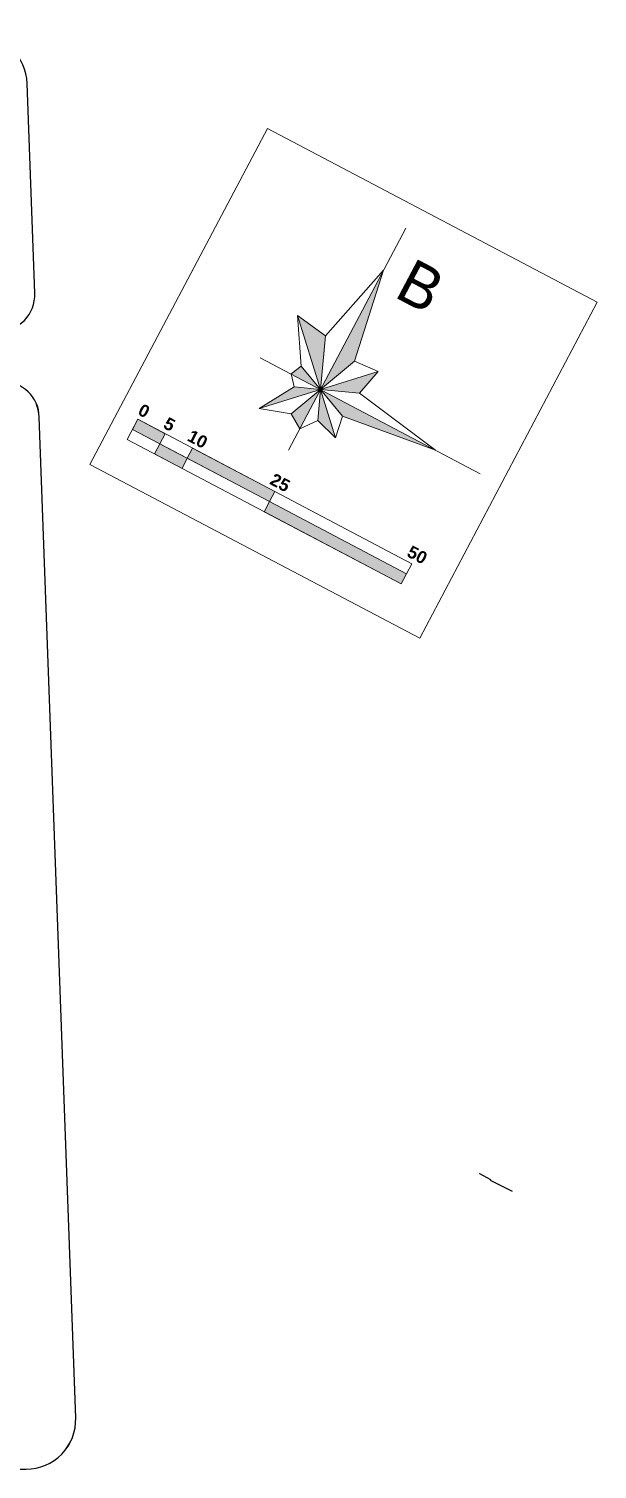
# Model space of a CAD drawing. Header units: metres. Extents: x -86 to 326, y 7 to 253.
# Drawn here: x 234.4 to 326.1, y 7.2 to 239.9 of the extents above; entities that cross this region are included whole.
import ezdxf

# ---------------------------------------------------------------- set-up
doc = ezdxf.new("R2010")
doc.units = ezdxf.units.M
doc.header["$MEASUREMENT"] = 0
doc.layers.add('EWD-LongDuong', color=4, linetype='Continuous')
doc.layers.add('TENBANDO', color=7, linetype='Continuous')
for name, color, linetype, lineweight in [('EWD-Thay', 125, 'Continuous', 9), ('Hatch', 250, 'Continuous', 0), ('ViewKhung', 7, 'Continuous', 0)]:
    doc.layers.add(name, color=color, linetype=linetype, lineweight=lineweight)
doc.styles.add('STYLE3', font='', dxfattribs={"height": 2})
doc.styles.add('TEXT HUYEN', font='', dxfattribs={"height": 5})
doc.styles.get('STYLE3').set_extended_font_data('.VnArialH', bold=True)
doc.styles.get('TEXT HUYEN').set_extended_font_data('.VnBlackH')

msp = doc.modelspace()

# ---------------------------------------------------------------- linework, layer by layer
at = {"layer": 'EWD-LongDuong'}
msp.add_line((242, 15.53), (236.13, 177.2), dxfattribs=at)
for points in [[(148.7, 236.29), (88.97, 236.69, -0.159031), (87.2, 237.28), (84.69, 239.14, 0.159031), (82.92, 239.73), (56.07, 239.91, 0.414826), (50.03, 233.94), (49.18, 49.27, 0.41555), (55.18, 43.24), (190.24, 43.24, 0.424884), (196.24, 49.46), (191.62, 176.58, -0.426231), (205.68, 191.09), (229.38, 190.98, 0.426231), (235.4, 197.2), (234.17, 231.07, 0.40169), (226.23, 238.78), (154.79, 239.25, 0.159031), (153.01, 238.69), (150.47, 236.86, -0.159031)], [(236.13, 177.2, 0.402298), (230.16, 182.98), (205.64, 183.09, 0.426232), (199.62, 176.87), (205.56, 13.03, 0.403623), (211.56, 7.24), (234, 7.24, 0.424875), (242, 15.53)]]:
    msp.add_lwpolyline(points, format="xyb", close=True, dxfattribs=at)
for centre, radius, start, end in [((230.13, 176.98), 6, 2.0794, 89.7387), ((234, 15.24), 8, 270, 2.0794)]:
    msp.add_arc(centre, radius, start, end, dxfattribs=at)
at = {"layer": 'TENBANDO'}
msp.add_line((307.14, 54.99), (307.19, 55.08), dxfattribs=at)
msp.add_lwpolyline([(307.14, 54.99), (308.9, 54.03), (308.85, 53.94), (312.43, 52.14)], dxfattribs=at)

# ---------------------------------------------------------------- wipeouts: each hides what was drawn before it
msp.add_wipeout([(244.3, 169.55), (297.51, 141.48), (326.13, 195.73), (272.92, 223.8)]).dxf.layer = 'Hatch'

# ---------------------------------------------------------------- next in the draw order: hatches: boundary and pattern name
at = {"layer": 'ViewKhung'}
h = msp.add_hatch(color=256, dxfattribs=at)
h.dxf.hatch_style = 1
h.paths.add_polyline_path([(281.51, 181.65), (287, 186.21), (291.68, 200.93)])
h.paths.add_polyline_path([(287.78, 181.06), (290.81, 184.53), (281.51, 181.65)])
h.paths.add_polyline_path([(281.51, 181.65), (285.07, 177.35), (300.03, 171.87)])
h.paths.add_polyline_path([(281.51, 181.65), (281.04, 176.64), (283.91, 173.86)])
h.paths.add_polyline_path([(276.77, 177.72), (278.15, 175.28), (281.51, 181.65)])
h.paths.add_polyline_path([(271.58, 178.58), (281.51, 181.65), (277.23, 182.05)])
h.paths.add_polyline_path([(276.77, 184.15), (281.51, 181.65), (278.38, 185.42)])
h.paths.add_polyline_path([(282.31, 190.34), (277.8, 193.61), (281.51, 181.65)])
at = {"layer": 'ViewKhung', "ltscale": 0.5}
h = msp.add_hatch(color=256, dxfattribs=at)
h.paths.add_polyline_path([(256.45, 174.5), (252.03, 176.83), (251.17, 175.2), (255.59, 172.87)])
h.paths.add_polyline_path([(260.01, 170.53), (255.59, 172.87), (254.73, 171.23), (259.15, 168.9)])
h.paths.add_polyline_path([(274.14, 165.17), (260.87, 172.17), (260.01, 170.53), (273.28, 163.53)])
h.paths.add_polyline_path([(295.39, 151.87), (273.28, 163.53), (272.41, 161.9), (294.53, 150.23)])

# ---------------------------------------------------------------- next in the draw order: linework, layer by layer
at = {"layer": 'EWD-Thay'}
msp.add_lwpolyline([(244.3, 169.55), (297.51, 141.48), (326.13, 195.73), (272.92, 223.8)], close=True, dxfattribs=at)
at = {"layer": 'ViewKhung'}
for p, q in [((295.24, 207.69), (276.35, 171.87)), ((291.68, 200.93), (282.31, 190.34)), ((287, 186.21), (291.68, 200.93)), ((281.51, 181.65), (277.8, 193.61)), ((282.31, 190.34), (277.8, 193.61)), ((277.8, 193.61), (278.38, 185.42)), ((281.51, 181.65), (282.31, 190.34)), ((271.78, 186.78), (307.27, 168.05)), ((281.51, 181.65), (287, 186.21)), ((290.81, 184.53), (287, 186.21)), ((278.38, 185.42), (276.77, 184.15)), ((276.77, 184.15), (277.23, 182.05)), ((281.51, 181.65), (278.38, 185.42)), ((281.51, 181.65), (290.81, 184.53)), ((287.78, 181.06), (290.81, 184.53)), ((277.23, 182.05), (271.58, 178.58)), ((281.51, 181.65), (271.58, 178.58)), ((281.51, 181.65), (276.77, 177.72)), ((281.51, 181.65), (277.23, 182.05)), ((281.51, 181.65), (281.04, 176.64)), ((281.51, 181.65), (287.78, 181.06)), ((281.51, 181.65), (283.91, 173.86)), ((281.51, 181.65), (285.07, 177.35)), ((300.03, 171.87), (287.78, 181.06)), ((271.58, 178.58), (276.77, 177.72)), ((276.77, 177.72), (278.15, 175.28)), ((283.91, 173.86), (285.07, 177.35)), ((285.07, 177.35), (300.03, 171.87)), ((278.15, 175.28), (281.04, 176.64)), ((281.04, 176.64), (283.91, 173.86))]:
    msp.add_line(p, q, dxfattribs=at)
at = {"layer": 'ViewKhung', "ltscale": 0.5}
for p, q in [((252.03, 176.83), (250.3, 173.56)), ((252.03, 176.83), (251.17, 175.2)), ((252.03, 176.83), (296.25, 153.5)), ((296.25, 153.5), (252.03, 176.83)), ((256.45, 174.5), (252.03, 176.83)), ((251.17, 175.2), (273.28, 163.53)), ((251.17, 175.2), (255.59, 172.87)), ((256.45, 174.5), (254.73, 171.23)), ((255.59, 172.87), (256.45, 174.5)), ((250.3, 173.56), (294.53, 150.23)), ((250.3, 173.56), (294.53, 150.23)), ((255.59, 172.87), (254.73, 171.23)), ((260.01, 170.53), (255.59, 172.87)), ((254.73, 171.23), (259.15, 168.9)), ((259.15, 168.9), (260.01, 170.53)), ((260.87, 172.17), (260.01, 170.53)), ((260.01, 170.53), (273.28, 163.53)), ((274.14, 165.17), (260.87, 172.17)), ((273.28, 163.53), (272.41, 161.9)), ((273.28, 163.53), (272.41, 161.9)), ((274.14, 165.17), (273.28, 163.53)), ((273.28, 163.53), (274.14, 165.17)), ((273.28, 163.53), (295.39, 151.87)), ((295.39, 151.87), (273.28, 163.53)), ((272.41, 161.9), (294.53, 150.23)), ((294.53, 150.23), (296.25, 153.5)), ((294.53, 150.23), (295.39, 151.87))]:
    msp.add_line(p, q, dxfattribs=at)

# ---------------------------------------------------------------- next in the draw order: texts
at = {"layer": 'ViewKhung', "style": 'TEXT HUYEN'}
msp.add_text('b', height=7.13, rotation=332.1831, dxfattribs=at).set_placement((293.18, 196.7))
at = {"layer": 'ViewKhung', "color": 1, "ltscale": 0.5, "true_color": 0xff0000, "style": 'STYLE3'}
for s, p in [('0', (251.87, 177.68)), ('5', (255.98, 175.51)), ('10', (259.84, 173.47)), ('25', (273.15, 166.45)), ('50', (295.27, 154.78))]:
    msp.add_text(s, height=2, rotation=332.1831, dxfattribs=at).set_placement(p)

doc.saveas('drawing.dxf')
